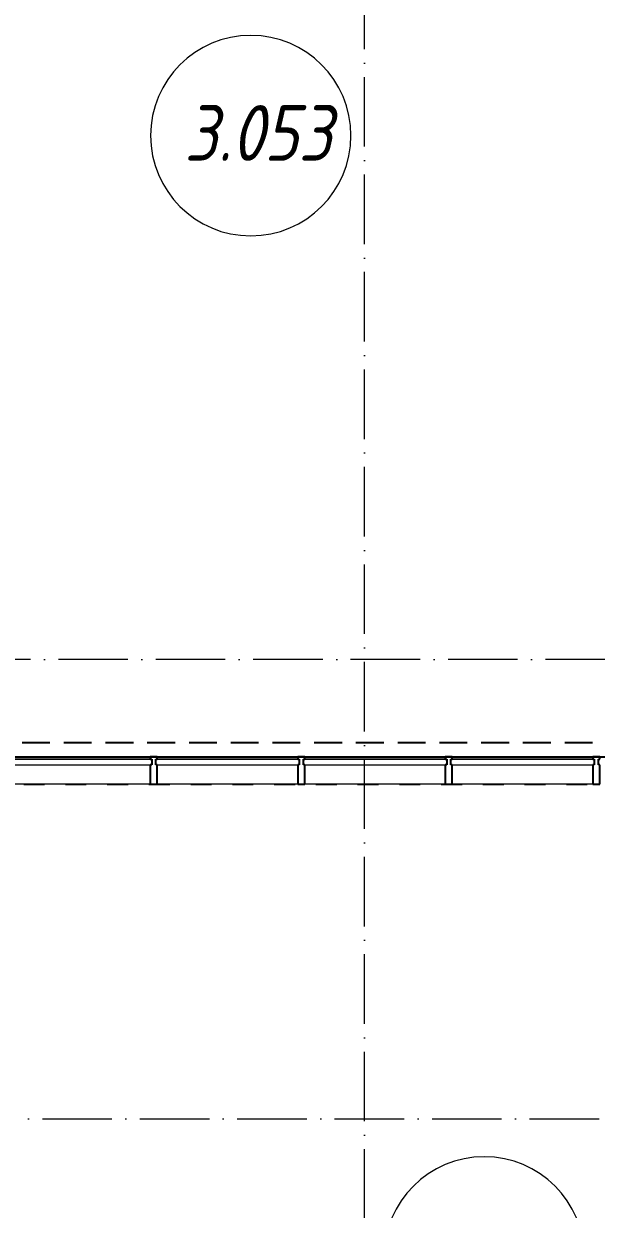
# Model space of a CAD drawing. Header units: millimetres. Extents: x -213536 to 1564669, y -45299 to 942238.
# Drawn here: x 450642 to 454757, y 440585 to 449102 of the extents above; entities that cross this region are included whole.
import ezdxf

# ---------------------------------------------------------------- set-up
doc = ezdxf.new("R2010")
doc.units = ezdxf.units.MM
for name, pattern in [('50_200_ШТРИХ_1Т_ш5_п1_п1_', [700, 500, -100, 0, -100]), ('Штрих короткий', [300, 150, -150]), ('Штриховая _2 мм - 1 мм_', [300, 200, -100])]:
    doc.linetypes.add(name, pattern=pattern)
for name, color, linetype, lineweight in [('0-1', 7, 'Continuous', 5), ('0-2', 7, 'Continuous', 9), ('3) ЖБ 4м', 3, 'Continuous', 30), ('Импосты витража', 7, 'Continuous', 9), ('Импосты витража-1', 7, 'Continuous', 25), ('Марки помещений', 7, 'Continuous', 9), ('Оси-2', 7, '50_200_ШТРИХ_1Т_ш5_п1_п1_', 9), ('Остекление-1', 7, 'Continuous', 9), ('Перемычка-1', 7, 'Штрих короткий', 9)]:
    doc.layers.add(name, color=color, linetype=linetype, lineweight=lineweight)
doc.layers.add('СТ-1_1', color=7, linetype='Штриховая _2 мм - 1 мм_', lineweight=90, true_color=0x888888)
doc.layers.get('0-2').off()
doc.styles.add('ISOCPEUR_I_2', font='isocpeui.ttf', dxfattribs={"width": 0.85, "height": 2.3})

# ---------------------------------------------------------------- blocks, each defined once
blk = doc.blocks.new('Ось 3 этаж')
at = {"layer": 'Оси-2'}
for p, q in [((453092.1, 423014.8), (453092.1, 477896.8)), ((459092.1, 444535.4), (428373.3, 444535.4)), ((428373.3, 441235.4), (459092.1, 441235.4))]:
    blk.add_line(p, q, dxfattribs=at)
blk = doc.blocks.new('PNS_Панель прямоугольная2 - Нр_Стекло - 40мм-35307679-АИ2_03_План отделки стен 3-го этажа _Часть 2_')
at = {"layer": 'Остекление-1'}
for p, q in [((-515, 0), (515, 0)), ((505, 0), (-505, 0)), ((-505, -40), (505, -40))]:
    blk.add_line(p, q, dxfattribs=at)
blk = doc.blocks.new('Прямоугольный импост - Импост структурный с накладкой - 180мм-35307672-АИ2_03_План отделки стен 3-го этажа _Часть 2_')
at = {"layer": 'Импосты витража'}
for p, q in [((20860, 18599.9), (19850, 18599.9)), ((20860, 18402.9), (19850, 18402.9))]:
    blk.add_line(p, q, dxfattribs=at)
blk = doc.blocks.new('Прямоугольный импост - Импост структурный с накладкой - 180мм-28950551-АИ2_03_План отделки стен 3-го этажа _Часть 2_')
at = {"layer": 'Импосты витража-1'}
for p, q in [((-25, 40), (-25, 180)), ((-25, 180), (25, 180)), ((25, 180), (25, 40)), ((-15, 40), (-25, 40)), ((-25, -17), (-25, 0)), ((-25, 0), (-15, 0)), ((-15, 0), (-15, 40)), ((15, 40), (15, 0)), ((25, 40), (15, 40)), ((15, 0), (25, 0)), ((25, 0), (25, -17)), ((25, -17), (-25, -17))]:
    blk.add_line(p, q, dxfattribs=at)
blk = doc.blocks.new('Проем_Дверь_Прямоугольный - 5450х2800h_витражные проемы-35310425-АИ2_03_План отделки стен 3-го этажа _Часть 2_')
at = {"layer": 'Перемычка-1'}
for p, q in [((2725, 100), (-2725, 100)), ((2725, -100), (-2725, -100))]:
    blk.add_line(p, q, dxfattribs=at)
blk = doc.blocks.new('0125-Р-ОО-Ш2-АР-о_23_10_2024_rvt-1-АИ2_03_План отделки стен 3-го этажа _Часть 2_')
at = {"layer": '0-2'}
for name, p in [('Проем_Дверь_Прямоугольный - 5450х2800h_витражные проемы-35310425-АИ2_03_План отделки стен 3-го этажа _Часть 2_', (22475, 18500)), ('PNS_Панель прямоугольная2 - Нр_Стекло - 40мм-35307679-АИ2_03_План отделки стен 3-го этажа _Часть 2_', (20355, 18582.9)), ('Прямоугольный импост - Импост структурный с накладкой - 180мм-35307672-АИ2_03_План отделки стен 3-го этажа _Часть 2_', (0, 0)), ('PNS_Панель прямоугольная2 - Нр_Стекло - 40мм-35307679-АИ2_03_План отделки стен 3-го этажа _Часть 2_', (21415, 18582.9)), ('Прямоугольный импост - Импост структурный с накладкой - 180мм-35307672-АИ2_03_План отделки стен 3-го этажа _Часть 2_', (1060, 0)), ('PNS_Панель прямоугольная2 - Нр_Стекло - 40мм-35307679-АИ2_03_План отделки стен 3-го этажа _Часть 2_', (22475, 18582.9)), ('Прямоугольный импост - Импост структурный с накладкой - 180мм-35307672-АИ2_03_План отделки стен 3-го этажа _Часть 2_', (2120, 0)), ('PNS_Панель прямоугольная2 - Нр_Стекло - 40мм-35307679-АИ2_03_План отделки стен 3-го этажа _Часть 2_', (23535, 18582.9)), ('Прямоугольный импост - Импост структурный с накладкой - 180мм-35307672-АИ2_03_План отделки стен 3-го этажа _Часть 2_', (3180, 0))]:
    blk.add_blockref(name, p, dxfattribs=at)
at = {"layer": '0-2', "extrusion": (0, 0, -1), "rotation": 180}
for p in [(-20885, 18582.9), (-21945, 18582.9), (-23005, 18582.9), (-24065, 18582.9)]:
    blk.add_blockref('Прямоугольный импост - Импост структурный с накладкой - 180мм-28950551-АИ2_03_План отделки стен 3-го этажа _Часть 2_', p, dxfattribs=at)
blk = doc.blocks.new('AI_Марка_Помещение_х1__Общий_E___ISO-2_1K_ - Номер-16210215-АИ2_03_План отделки стен 3-го этажа _Часть 2_')
at = {"layer": 'Марки помещений'}
for start, end in [(360, 180), (180, 360)]:
    blk.add_arc((0.039, 0.312), 2.4, start, end, dxfattribs=at)
blk = doc.blocks.new('3этНиз')
at = {"layer": 'СТ-1_1', "lineweight": 25}
blk.add_line((456230.1, 443935.4), (450134.1, 443935.4), dxfattribs=at)
at = {"layer": '0-1'}
blk.add_blockref('0125-Р-ОО-Ш2-АР-о_23_10_2024_rvt-1-АИ2_03_План отделки стен 3-го этажа _Часть 2_', (430692.1, 425235.4), dxfattribs=at)
at = {"layer": 'Марки помещений', "color": 3, "xscale": 300, "yscale": 300, "zscale": 99.99999999999993}
for p in [(452262.2, 448204.2), (453940, 440149.6)]:
    blk.add_blockref('AI_Марка_Помещение_х1__Общий_E___ISO-2_1K_ - Номер-16210215-АИ2_03_План отделки стен 3-го этажа _Часть 2_', p, dxfattribs=at)
at = {"layer": 'Марки помещений', "color": 114, "true_color": 0x139b48, "insert": (451796.1, 448517.1), "char_height": 400, "width": 785.654, "attachment_point": 1, "style": 'ISOCPEUR_I_2'}
blk.add_mtext('3.053', dxfattribs=at)

msp = doc.modelspace()

# ---------------------------------------------------------------- linework, layer by layer
msp.add_lwpolyline([(450223.1, 439161.4), (450230.1, 443835.4), (455992.1, 443835.4)])

# ---------------------------------------------------------------- block references
at = {"color": 5, "lineweight": 30}
msp.add_blockref('Ось 3 этаж', (0, 0), dxfattribs=at)
at = {"layer": '3) ЖБ 4м'}
msp.add_blockref('3этНиз', (0, 0), dxfattribs=at)

# ---------------------------------------------------------------- texts
at = {"layer": 'Марки помещений', "color": 114, "true_color": 0x139b48, "insert": (451796.9, 448517.1), "char_height": 400, "width": 785.654, "attachment_point": 1, "style": 'ISOCPEUR_I_2'}
msp.add_mtext('3.053', dxfattribs=at)

doc.saveas('drawing.dxf')
